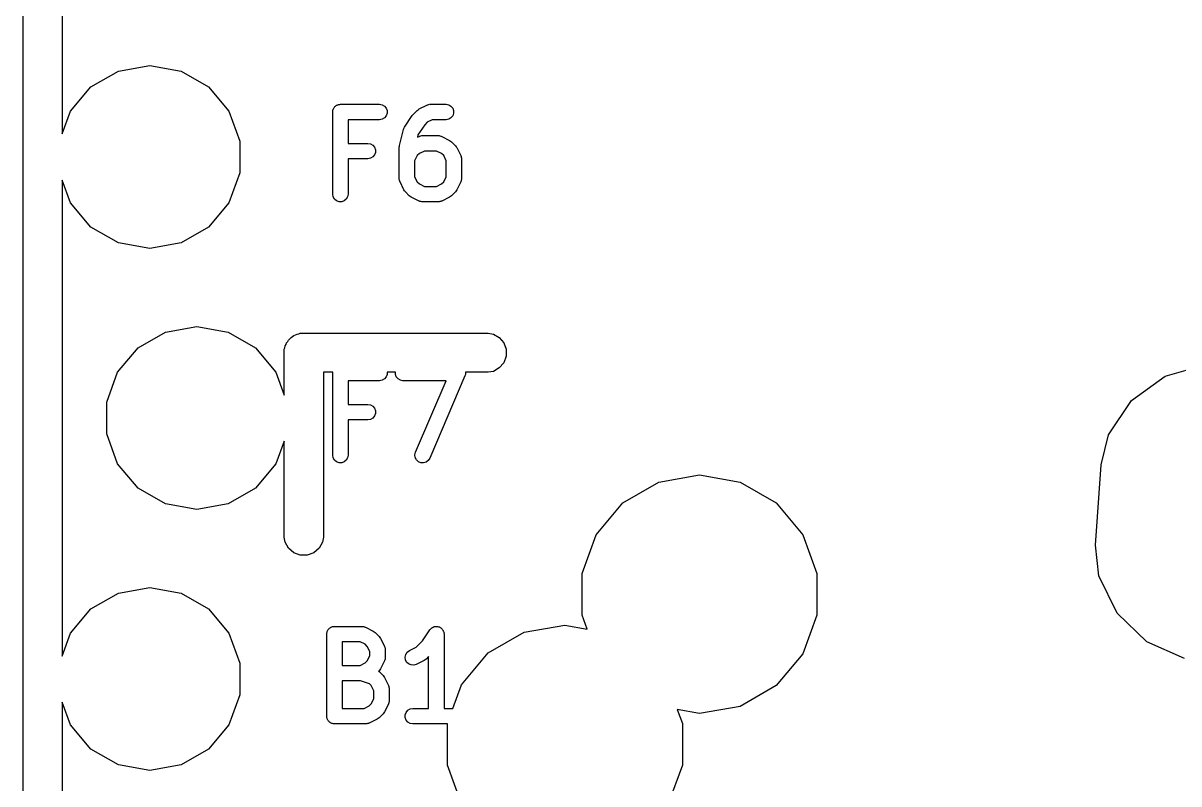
# Model space of a CAD drawing. Extents: x 242.4 to 312.6, y -174.9 to -102.
# Drawn here: x 258.89 to 270.13, y -127.38 to -119.98 of the extents above; entities that cross this region are included whole.
import ezdxf

# ---------------------------------------------------------------- set-up
doc = ezdxf.new("R2010")
doc.units = 0
doc.header["$MEASUREMENT"] = 0
doc.layers.add('BLACK', color=7, linetype='CONTINUOUS')

msp = doc.modelspace()

# ---------------------------------------------------------------- linework, layer by layer
at = {"layer": 'BLACK', "linetype": 'CONTINUOUS'}
for p, q in [((258.889, -135.272), (258.89, -102.218)), ((259.27, -116.429), (259.27, -121.061)), ((259.817, -120.449), (260.121, -120.395)), ((260.121, -120.395), (260.426, -120.449)), ((259.549, -120.603), (259.817, -120.449)), ((260.426, -120.449), (260.693, -120.603)), ((259.351, -120.84), (259.549, -120.603)), ((260.693, -120.603), (260.892, -120.84)), ((259.27, -121.061), (259.351, -120.84)), ((260.892, -120.84), (260.998, -121.13)), ((261.901, -120.847), (261.902, -120.84)), ((261.901, -121.647), (261.901, -120.847)), ((261.902, -120.834), (261.904, -120.828)), ((261.902, -120.84), (261.902, -120.834)), ((261.904, -120.828), (261.905, -120.821)), ((261.905, -120.821), (261.908, -120.816)), ((261.908, -120.816), (261.911, -120.809)), ((261.911, -120.809), (261.915, -120.804)), ((261.915, -120.804), (261.918, -120.799)), ((261.918, -120.799), (261.923, -120.794)), ((261.923, -120.794), (261.927, -120.789)), ((261.927, -120.789), (261.933, -120.786)), ((261.933, -120.786), (261.938, -120.782)), ((261.938, -120.782), (261.944, -120.78)), ((261.944, -120.78), (261.95, -120.776)), ((261.95, -120.776), (261.956, -120.775)), ((261.956, -120.775), (261.963, -120.773)), ((261.963, -120.773), (261.969, -120.773)), ((261.969, -120.773), (261.976, -120.772)), ((261.976, -120.772), (262.357, -120.772)), ((262.357, -120.772), (262.382, -120.776)), ((262.382, -120.776), (262.405, -120.789)), ((262.405, -120.789), (262.422, -120.809)), ((262.422, -120.809), (262.43, -120.834)), ((262.43, -120.86), (262.422, -120.884)), ((262.43, -120.834), (262.43, -120.86)), ((262.599, -120.996), (262.675, -120.881)), ((262.675, -120.881), (262.68, -120.876)), ((262.68, -120.876), (262.685, -120.87)), ((262.685, -120.87), (262.723, -120.832)), ((262.723, -120.832), (262.732, -120.825)), ((262.732, -120.825), (262.742, -120.818)), ((262.742, -120.818), (262.818, -120.78)), ((262.818, -120.78), (262.822, -120.779)), ((262.822, -120.779), (262.826, -120.776)), ((262.826, -120.776), (262.835, -120.775)), ((262.835, -120.775), (262.843, -120.772)), ((262.843, -120.772), (262.848, -120.773)), ((262.848, -120.773), (262.852, -120.772)), ((262.852, -120.772), (263.004, -120.772)), ((263.004, -120.772), (263.03, -120.776)), ((263.03, -120.776), (263.052, -120.789)), ((263.052, -120.789), (263.069, -120.809)), ((263.069, -120.809), (263.078, -120.834)), ((263.078, -120.86), (263.069, -120.884)), ((263.078, -120.834), (263.078, -120.86)), ((262.357, -120.922), (262.051, -120.922)), ((262.051, -120.922), (262.051, -121.153)), ((262.382, -120.917), (262.357, -120.922)), ((262.405, -120.904), (262.382, -120.917)), ((262.422, -120.884), (262.405, -120.904)), ((262.594, -121.008), (262.599, -120.996)), ((262.796, -120.971), (262.731, -121.068)), ((262.82, -120.947), (262.796, -120.971)), ((262.87, -120.922), (262.82, -120.947)), ((263.004, -120.922), (262.87, -120.922)), ((263.03, -120.917), (263.004, -120.922)), ((263.052, -120.904), (263.03, -120.917)), ((263.069, -120.884), (263.052, -120.904)), ((262.551, -121.172), (262.589, -121.019)), ((262.589, -121.019), (262.594, -121.008)), ((262.731, -121.068), (262.725, -121.093)), ((262.725, -121.093), (262.742, -121.085)), ((262.742, -121.085), (262.746, -121.083)), ((262.746, -121.083), (262.75, -121.081)), ((262.75, -121.081), (262.759, -121.08)), ((262.759, -121.08), (262.767, -121.077)), ((262.767, -121.077), (262.771, -121.077)), ((262.771, -121.077), (262.776, -121.077)), ((262.776, -121.077), (262.928, -121.077)), ((262.928, -121.077), (262.932, -121.077)), ((262.932, -121.077), (262.937, -121.077)), ((262.937, -121.077), (262.945, -121.08)), ((262.945, -121.08), (262.954, -121.081)), ((262.954, -121.081), (262.957, -121.083)), ((262.957, -121.083), (262.962, -121.085)), ((262.962, -121.085), (263.038, -121.123)), ((260.998, -121.13), (260.998, -121.44)), ((262.051, -121.153), (262.242, -121.153)), ((262.242, -121.153), (262.268, -121.157)), ((262.268, -121.157), (262.291, -121.17)), ((262.291, -121.17), (262.307, -121.19)), ((262.307, -121.19), (262.316, -121.215)), ((262.316, -121.215), (262.316, -121.241)), ((262.548, -121.19), (262.55, -121.181)), ((262.548, -121.495), (262.548, -121.19)), ((262.55, -121.181), (262.551, -121.172)), ((263.038, -121.123), (263.047, -121.13)), ((263.047, -121.13), (263.057, -121.137)), ((263.057, -121.137), (263.095, -121.175)), ((263.095, -121.175), (263.102, -121.185)), ((263.102, -121.185), (263.109, -121.194)), ((263.109, -121.194), (263.148, -121.271)), ((262.242, -121.303), (262.051, -121.303)), ((262.051, -121.303), (262.051, -121.647)), ((262.268, -121.298), (262.242, -121.303)), ((262.291, -121.285), (262.268, -121.298)), ((262.307, -121.265), (262.291, -121.285)), ((262.316, -121.241), (262.307, -121.265)), ((262.723, -121.272), (262.698, -121.322)), ((262.698, -121.322), (262.698, -121.477)), ((262.744, -121.251), (262.723, -121.272)), ((262.793, -121.227), (262.744, -121.251)), ((262.91, -121.227), (262.793, -121.227)), ((262.96, -121.251), (262.91, -121.227)), ((262.981, -121.272), (262.96, -121.251)), ((263.005, -121.322), (262.981, -121.272)), ((263.005, -121.477), (263.005, -121.322)), ((263.148, -121.271), (263.149, -121.275)), ((263.149, -121.275), (263.151, -121.278)), ((263.151, -121.278), (263.152, -121.287)), ((263.152, -121.287), (263.155, -121.295)), ((263.155, -121.295), (263.155, -121.3)), ((263.155, -121.3), (263.155, -121.304)), ((263.155, -121.304), (263.155, -121.495)), ((260.998, -121.44), (260.892, -121.73)), ((259.351, -121.73), (259.27, -121.509)), ((259.27, -121.509), (259.27, -126.141)), ((262.549, -121.499), (262.548, -121.495)), ((262.549, -121.503), (262.549, -121.499)), ((262.551, -121.512), (262.549, -121.503)), ((262.553, -121.52), (262.551, -121.512)), ((262.555, -121.524), (262.553, -121.52)), ((262.556, -121.528), (262.555, -121.524)), ((262.594, -121.604), (262.556, -121.528)), ((262.698, -121.477), (262.723, -121.526)), ((262.723, -121.526), (262.744, -121.547)), ((262.744, -121.547), (262.793, -121.572)), ((262.91, -121.572), (262.96, -121.547)), ((262.96, -121.547), (262.981, -121.526)), ((262.981, -121.526), (263.005, -121.477)), ((263.148, -121.528), (263.109, -121.604)), ((263.149, -121.524), (263.148, -121.528)), ((263.151, -121.52), (263.149, -121.524)), ((263.152, -121.512), (263.151, -121.52)), ((263.155, -121.503), (263.152, -121.512)), ((263.155, -121.495), (263.155, -121.499)), ((263.155, -121.499), (263.155, -121.503)), ((261.905, -121.673), (261.901, -121.647)), ((262.051, -121.647), (262.046, -121.673)), ((262.601, -121.614), (262.594, -121.604)), ((262.608, -121.624), (262.601, -121.614)), ((262.646, -121.662), (262.608, -121.624)), ((262.656, -121.669), (262.646, -121.662)), ((262.666, -121.676), (262.656, -121.669)), ((262.793, -121.572), (262.91, -121.572)), ((263.047, -121.669), (263.038, -121.676)), ((263.057, -121.662), (263.047, -121.669)), ((263.095, -121.624), (263.057, -121.662)), ((263.102, -121.614), (263.095, -121.624)), ((263.109, -121.604), (263.102, -121.614)), ((259.549, -121.967), (259.351, -121.73)), ((260.892, -121.73), (260.693, -121.967)), ((261.918, -121.695), (261.905, -121.673)), ((261.938, -121.712), (261.918, -121.695)), ((261.963, -121.721), (261.938, -121.712)), ((261.989, -121.721), (261.963, -121.721)), ((262.013, -121.712), (261.989, -121.721)), ((262.033, -121.695), (262.013, -121.712)), ((262.046, -121.673), (262.033, -121.695)), ((262.742, -121.714), (262.666, -121.676)), ((262.746, -121.715), (262.742, -121.714)), ((262.75, -121.717), (262.746, -121.715)), ((262.759, -121.719), (262.75, -121.717)), ((262.767, -121.721), (262.759, -121.719)), ((262.771, -121.721), (262.767, -121.721)), ((262.776, -121.722), (262.771, -121.721)), ((262.928, -121.722), (262.776, -121.722)), ((262.932, -121.721), (262.928, -121.722)), ((262.937, -121.721), (262.932, -121.721)), ((262.945, -121.719), (262.937, -121.721)), ((262.954, -121.717), (262.945, -121.719)), ((262.957, -121.715), (262.954, -121.717)), ((262.962, -121.714), (262.957, -121.715)), ((263.038, -121.676), (262.962, -121.714)), ((259.817, -122.121), (259.549, -121.967)), ((260.693, -121.967), (260.426, -122.121)), ((260.121, -122.175), (259.817, -122.121)), ((260.426, -122.121), (260.121, -122.175)), ((260.007, -123.143), (260.274, -122.989)), ((260.274, -122.989), (260.579, -122.935)), ((260.579, -122.935), (260.883, -122.989)), ((260.883, -122.989), (261.151, -123.143)), ((261.523, -123.022), (261.539, -123.017)), ((261.539, -123.017), (261.554, -123.008)), ((261.554, -123.008), (261.571, -123.005)), ((261.571, -123.005), (261.586, -123)), ((261.586, -123), (261.603, -123)), ((261.603, -123), (261.603, -122.999)), ((261.603, -122.999), (263.415, -122.999)), ((263.415, -122.999), (263.464, -123.008)), ((263.464, -123.008), (263.522, -123.042)), ((261.435, -123.141), (261.438, -123.124)), ((261.438, -123.124), (261.447, -123.109)), ((261.447, -123.109), (261.452, -123.093)), ((261.452, -123.093), (261.463, -123.08)), ((261.463, -123.08), (261.472, -123.066)), ((261.472, -123.066), (261.485, -123.055)), ((261.485, -123.055), (261.496, -123.042)), ((261.496, -123.042), (261.51, -123.033)), ((261.51, -123.033), (261.523, -123.022)), ((263.522, -123.042), (263.566, -123.093)), ((263.566, -123.093), (263.588, -123.156)), ((259.808, -123.38), (260.007, -123.143)), ((261.151, -123.143), (261.349, -123.38)), ((261.43, -123.156), (261.435, -123.141)), ((261.43, -123.601), (261.43, -123.156)), ((263.588, -123.224), (263.566, -123.287)), ((263.588, -123.156), (263.588, -123.224)), ((263.522, -123.338), (263.464, -123.372)), ((263.566, -123.287), (263.522, -123.338)), ((270, -123.417), (270.388, -123.306)), ((259.702, -123.67), (259.808, -123.38)), ((261.349, -123.38), (261.43, -123.601)), ((261.902, -123.38), (261.81, -123.38)), ((261.81, -123.38), (261.81, -124.985)), ((261.901, -123.387), (261.902, -123.38)), ((261.901, -124.187), (261.901, -123.387)), ((262.357, -123.462), (262.051, -123.462)), ((262.051, -123.462), (262.051, -123.693)), ((262.382, -123.457), (262.357, -123.462)), ((262.405, -123.444), (262.382, -123.457)), ((262.422, -123.424), (262.405, -123.444)), ((262.43, -123.4), (262.422, -123.424)), ((262.511, -123.38), (262.43, -123.38)), ((262.43, -123.38), (262.43, -123.4)), ((262.511, -123.4), (262.511, -123.38)), ((262.52, -123.424), (262.511, -123.4)), ((262.537, -123.444), (262.52, -123.424)), ((262.56, -123.457), (262.537, -123.444)), ((262.585, -123.462), (262.56, -123.457)), ((263.005, -123.462), (262.585, -123.462)), ((262.707, -124.157), (263.005, -123.462)), ((263.187, -123.416), (262.845, -124.216)), ((263.189, -123.408), (263.187, -123.416)), ((263.192, -123.4), (263.189, -123.408)), ((263.415, -123.38), (263.192, -123.38)), ((263.192, -123.38), (263.192, -123.383)), ((263.192, -123.383), (263.193, -123.391)), ((263.193, -123.391), (263.192, -123.395)), ((263.192, -123.395), (263.192, -123.4)), ((263.464, -123.372), (263.415, -123.38)), ((269.674, -123.655), (270, -123.417)), ((259.702, -123.98), (259.702, -123.67)), ((262.051, -123.693), (262.242, -123.693)), ((262.242, -123.693), (262.268, -123.697)), ((269.449, -123.989), (269.674, -123.655)), ((262.268, -123.697), (262.291, -123.71)), ((262.291, -123.71), (262.307, -123.73)), ((262.307, -123.805), (262.291, -123.825)), ((262.307, -123.73), (262.316, -123.755)), ((262.316, -123.781), (262.307, -123.805)), ((262.316, -123.755), (262.316, -123.781)), ((262.242, -123.843), (262.051, -123.843)), ((262.051, -123.843), (262.051, -124.187)), ((262.268, -123.838), (262.242, -123.843)), ((262.291, -123.825), (262.268, -123.838)), ((259.808, -124.27), (259.702, -123.98)), ((269.377, -124.282), (269.449, -123.989)), ((261.43, -124.049), (261.349, -124.27)), ((261.429, -124.985), (261.43, -124.049)), ((261.905, -124.213), (261.901, -124.187)), ((261.918, -124.235), (261.905, -124.213)), ((261.938, -124.252), (261.918, -124.235)), ((261.963, -124.261), (261.938, -124.252)), ((262.013, -124.252), (261.989, -124.261)), ((262.033, -124.235), (262.013, -124.252)), ((262.046, -124.213), (262.033, -124.235)), ((262.051, -124.187), (262.046, -124.213)), ((262.701, -124.183), (262.707, -124.157)), ((262.704, -124.209), (262.701, -124.183)), ((262.716, -124.232), (262.704, -124.209)), ((262.735, -124.25), (262.716, -124.232)), ((262.759, -124.26), (262.735, -124.25)), ((262.809, -124.254), (262.785, -124.261)), ((262.83, -124.238), (262.809, -124.254)), ((262.845, -124.216), (262.83, -124.238)), ((260.007, -124.507), (259.808, -124.27)), ((261.349, -124.27), (261.151, -124.507)), ((261.989, -124.261), (261.963, -124.261)), ((262.785, -124.261), (262.759, -124.26)), ((269.323, -125.061), (269.377, -124.282)), ((264.724, -124.651), (265.073, -124.449)), ((265.073, -124.449), (265.47, -124.379)), ((265.47, -124.379), (265.867, -124.449)), ((265.867, -124.449), (266.216, -124.651)), ((260.274, -124.661), (260.007, -124.507)), ((261.151, -124.507), (260.883, -124.661)), ((260.579, -124.715), (260.274, -124.661)), ((260.883, -124.661), (260.579, -124.715)), ((264.465, -124.96), (264.724, -124.651)), ((266.216, -124.651), (266.475, -124.96)), ((261.438, -125.034), (261.429, -124.985)), ((261.472, -125.092), (261.438, -125.034)), ((261.802, -125.034), (261.768, -125.092)), ((261.81, -124.985), (261.802, -125.034)), ((264.327, -125.338), (264.465, -124.96)), ((266.475, -124.96), (266.613, -125.338)), ((261.523, -125.136), (261.472, -125.092)), ((261.586, -125.158), (261.523, -125.136)), ((261.717, -125.136), (261.654, -125.158)), ((261.768, -125.092), (261.717, -125.136)), ((269.355, -125.361), (269.323, -125.061)), ((261.654, -125.158), (261.586, -125.158)), ((264.327, -125.742), (264.327, -125.338)), ((266.613, -125.338), (266.613, -125.742)), ((269.532, -125.723), (269.355, -125.361)), ((259.817, -125.529), (260.121, -125.475)), ((260.121, -125.475), (260.426, -125.529)), ((259.549, -125.683), (259.817, -125.529)), ((260.426, -125.529), (260.693, -125.683)), ((259.351, -125.92), (259.549, -125.683)), ((260.693, -125.683), (260.892, -125.92)), ((264.376, -125.878), (264.327, -125.742)), ((266.613, -125.742), (266.475, -126.12)), ((269.822, -126.003), (269.532, -125.723)), ((259.27, -126.141), (259.351, -125.92)), ((260.892, -125.92), (260.998, -126.21)), ((261.844, -125.927), (261.845, -125.92)), ((261.844, -126.727), (261.844, -125.927)), ((261.845, -125.914), (261.847, -125.908)), ((261.845, -125.92), (261.845, -125.914)), ((261.847, -125.908), (261.848, -125.901)), ((261.848, -125.901), (261.851, -125.896)), ((261.851, -125.896), (261.854, -125.889)), ((261.854, -125.889), (261.858, -125.884)), ((261.858, -125.884), (261.861, -125.879)), ((261.861, -125.879), (261.866, -125.874)), ((261.866, -125.874), (261.87, -125.869)), ((261.87, -125.869), (261.876, -125.866)), ((261.876, -125.866), (261.881, -125.862)), ((261.881, -125.862), (261.887, -125.86)), ((261.887, -125.86), (261.893, -125.856)), ((261.893, -125.856), (261.899, -125.855)), ((261.899, -125.855), (261.905, -125.853)), ((261.905, -125.853), (261.912, -125.853)), ((261.912, -125.853), (261.919, -125.852)), ((261.919, -125.852), (262.185, -125.852)), ((262.185, -125.852), (262.189, -125.853)), ((262.189, -125.853), (262.194, -125.852)), ((262.194, -125.852), (262.202, -125.855)), ((262.202, -125.855), (262.211, -125.856)), ((262.211, -125.856), (262.215, -125.859)), ((262.215, -125.859), (262.219, -125.86)), ((262.219, -125.86), (262.295, -125.898)), ((262.295, -125.898), (262.305, -125.905)), ((262.305, -125.905), (262.314, -125.912)), ((262.314, -125.912), (262.353, -125.95)), ((262.775, -125.993), (262.847, -125.885)), ((262.847, -125.885), (262.849, -125.882)), ((262.849, -125.882), (262.852, -125.879)), ((262.852, -125.879), (262.858, -125.873)), ((262.858, -125.873), (262.865, -125.866)), ((262.865, -125.866), (262.868, -125.865)), ((262.868, -125.865), (262.871, -125.862)), ((262.871, -125.862), (262.88, -125.859)), ((262.88, -125.859), (262.888, -125.855)), ((262.888, -125.855), (262.892, -125.854)), ((262.892, -125.854), (262.896, -125.853)), ((262.896, -125.853), (262.905, -125.853)), ((262.905, -125.853), (262.914, -125.852)), ((262.914, -125.852), (262.918, -125.853)), ((262.918, -125.853), (262.922, -125.853)), ((262.922, -125.853), (262.93, -125.856)), ((262.93, -125.856), (262.939, -125.858)), ((262.939, -125.858), (262.943, -125.861)), ((262.943, -125.861), (262.947, -125.862)), ((262.947, -125.862), (262.953, -125.868)), ((262.953, -125.868), (262.961, -125.873)), ((262.961, -125.873), (262.963, -125.876)), ((262.963, -125.876), (262.966, -125.879)), ((262.966, -125.879), (262.971, -125.886)), ((262.971, -125.886), (262.976, -125.894)), ((262.976, -125.894), (262.977, -125.898)), ((262.977, -125.898), (262.979, -125.901)), ((262.979, -125.901), (262.981, -125.91)), ((262.981, -125.91), (262.984, -125.919)), ((262.984, -125.919), (262.983, -125.923)), ((262.983, -125.923), (262.984, -125.927)), ((262.984, -125.927), (262.984, -126.652)), ((263.414, -126.111), (263.763, -125.909)), ((263.763, -125.909), (264.16, -125.839)), ((264.16, -125.839), (264.376, -125.878)), ((261.994, -126.002), (261.994, -126.233)), ((262.167, -126.002), (261.994, -126.002)), ((262.217, -126.027), (262.167, -126.002)), ((262.238, -126.048), (262.217, -126.027)), ((262.263, -126.097), (262.238, -126.048)), ((262.353, -125.95), (262.359, -125.96)), ((262.359, -125.96), (262.367, -125.97)), ((262.367, -125.97), (262.405, -126.046)), ((262.405, -126.046), (262.406, -126.05)), ((262.406, -126.05), (262.408, -126.054)), ((262.408, -126.054), (262.41, -126.062)), ((262.647, -126.088), (262.712, -126.056)), ((262.712, -126.056), (262.775, -125.993)), ((270.19, -126.166), (269.822, -126.003)), ((262.238, -126.187), (262.263, -126.138)), ((262.263, -126.138), (262.263, -126.097)), ((262.41, -126.062), (262.412, -126.071)), ((262.412, -126.164), (262.41, -126.172)), ((262.412, -126.071), (262.412, -126.075)), ((262.412, -126.075), (262.413, -126.079)), ((262.413, -126.155), (262.412, -126.16)), ((262.412, -126.16), (262.412, -126.164)), ((262.413, -126.079), (262.413, -126.155)), ((262.606, -126.151), (262.612, -126.126)), ((262.609, -126.177), (262.606, -126.151)), ((262.612, -126.126), (262.626, -126.104)), ((262.626, -126.104), (262.647, -126.088)), ((262.834, -126.146), (262.81, -126.17)), ((262.834, -126.652), (262.834, -126.146)), ((263.155, -126.42), (263.414, -126.111)), ((266.475, -126.12), (266.216, -126.429)), ((260.998, -126.21), (260.998, -126.52)), ((261.994, -126.233), (262.167, -126.233)), ((262.167, -126.233), (262.217, -126.208)), ((262.217, -126.208), (262.238, -126.187)), ((262.359, -126.275), (262.353, -126.285)), ((262.367, -126.265), (262.359, -126.275)), ((262.405, -126.189), (262.367, -126.265)), ((262.406, -126.185), (262.405, -126.189)), ((262.408, -126.181), (262.406, -126.185)), ((262.41, -126.172), (262.408, -126.181)), ((262.62, -126.2), (262.609, -126.177)), ((262.639, -126.218), (262.62, -126.2)), ((262.663, -126.228), (262.639, -126.218)), ((262.689, -126.23), (262.663, -126.228)), ((262.714, -126.223), (262.689, -126.23)), ((262.79, -126.184), (262.714, -126.223)), ((262.8, -126.177), (262.79, -126.184)), ((262.81, -126.17), (262.8, -126.177)), ((261.994, -126.383), (261.994, -126.652)), ((262.173, -126.383), (261.994, -126.383)), ((262.259, -126.412), (262.173, -126.383)), ((262.353, -126.285), (262.348, -126.289)), ((262.348, -126.289), (262.349, -126.29)), ((262.349, -126.29), (262.353, -126.293)), ((262.353, -126.293), (262.391, -126.331)), ((262.391, -126.331), (262.397, -126.341)), ((262.397, -126.341), (262.405, -126.351)), ((262.405, -126.351), (262.443, -126.427)), ((262.276, -126.428), (262.259, -126.412)), ((262.301, -126.478), (262.276, -126.428)), ((262.301, -126.557), (262.301, -126.478)), ((262.443, -126.427), (262.444, -126.431)), ((262.444, -126.431), (262.446, -126.435)), ((262.446, -126.435), (262.448, -126.443)), ((262.448, -126.443), (262.45, -126.452)), ((262.45, -126.452), (262.45, -126.456)), ((262.45, -126.456), (262.451, -126.46)), ((262.451, -126.46), (262.451, -126.575)), ((263.07, -126.652), (263.155, -126.42)), ((266.216, -126.429), (265.867, -126.631)), ((259.351, -126.81), (259.27, -126.589)), ((259.27, -126.589), (259.27, -131.221)), ((260.998, -126.52), (260.892, -126.81)), ((262.255, -126.627), (262.276, -126.606)), ((262.276, -126.606), (262.301, -126.557)), ((262.443, -126.608), (262.405, -126.684)), ((262.444, -126.604), (262.443, -126.608)), ((262.446, -126.6), (262.444, -126.604)), ((262.448, -126.592), (262.446, -126.6)), ((262.45, -126.583), (262.448, -126.592)), ((262.451, -126.575), (262.45, -126.579)), ((262.45, -126.579), (262.45, -126.583)), ((261.845, -126.733), (261.844, -126.727)), ((261.994, -126.652), (262.206, -126.652)), ((262.206, -126.652), (262.255, -126.627)), ((262.391, -126.704), (262.353, -126.742)), ((262.397, -126.694), (262.391, -126.704)), ((262.405, -126.684), (262.397, -126.694)), ((262.607, -126.714), (262.615, -126.689)), ((262.607, -126.74), (262.607, -126.714)), ((262.615, -126.689), (262.632, -126.669)), ((262.632, -126.669), (262.655, -126.656)), ((262.655, -126.656), (262.68, -126.652)), ((262.68, -126.652), (262.834, -126.652)), ((262.984, -126.652), (263.07, -126.652)), ((265.47, -126.701), (265.253, -126.662)), ((265.253, -126.662), (265.303, -126.798)), ((265.867, -126.631), (265.47, -126.701)), ((259.549, -127.047), (259.351, -126.81)), ((260.892, -126.81), (260.693, -127.047)), ((261.845, -126.74), (261.845, -126.733)), ((261.847, -126.746), (261.845, -126.74)), ((261.848, -126.753), (261.847, -126.746)), ((261.851, -126.758), (261.848, -126.753)), ((261.854, -126.764), (261.851, -126.758)), ((261.858, -126.769), (261.854, -126.764)), ((261.861, -126.775), (261.858, -126.769)), ((261.866, -126.779), (261.861, -126.775)), ((261.87, -126.784), (261.866, -126.779)), ((261.876, -126.788), (261.87, -126.784)), ((261.881, -126.792), (261.876, -126.788)), ((261.887, -126.794), (261.881, -126.792)), ((261.893, -126.797), (261.887, -126.794)), ((261.899, -126.799), (261.893, -126.797)), ((261.905, -126.801), (261.899, -126.799)), ((261.912, -126.801), (261.905, -126.801)), ((261.919, -126.802), (261.912, -126.801)), ((262.223, -126.802), (261.919, -126.802)), ((262.228, -126.801), (262.223, -126.802)), ((262.232, -126.801), (262.228, -126.801)), ((262.24, -126.799), (262.232, -126.801)), ((262.249, -126.797), (262.24, -126.799)), ((262.253, -126.795), (262.249, -126.797)), ((262.257, -126.794), (262.253, -126.795)), ((262.333, -126.756), (262.257, -126.794)), ((262.343, -126.749), (262.333, -126.756)), ((262.353, -126.742), (262.343, -126.749)), ((262.615, -126.764), (262.607, -126.74)), ((262.632, -126.784), (262.615, -126.764)), ((262.655, -126.797), (262.632, -126.784)), ((262.68, -126.802), (262.655, -126.797)), ((263.017, -126.802), (262.68, -126.802)), ((263.017, -127.202), (263.017, -126.802)), ((265.303, -126.798), (265.303, -127.202)), ((259.817, -127.201), (259.549, -127.047)), ((260.693, -127.047), (260.426, -127.201)), ((260.121, -127.255), (259.817, -127.201)), ((260.426, -127.201), (260.121, -127.255)), ((263.155, -127.58), (263.017, -127.202)), ((265.303, -127.202), (265.165, -127.58))]:
    msp.add_line(p, q, dxfattribs=at)

doc.saveas('drawing.dxf')
